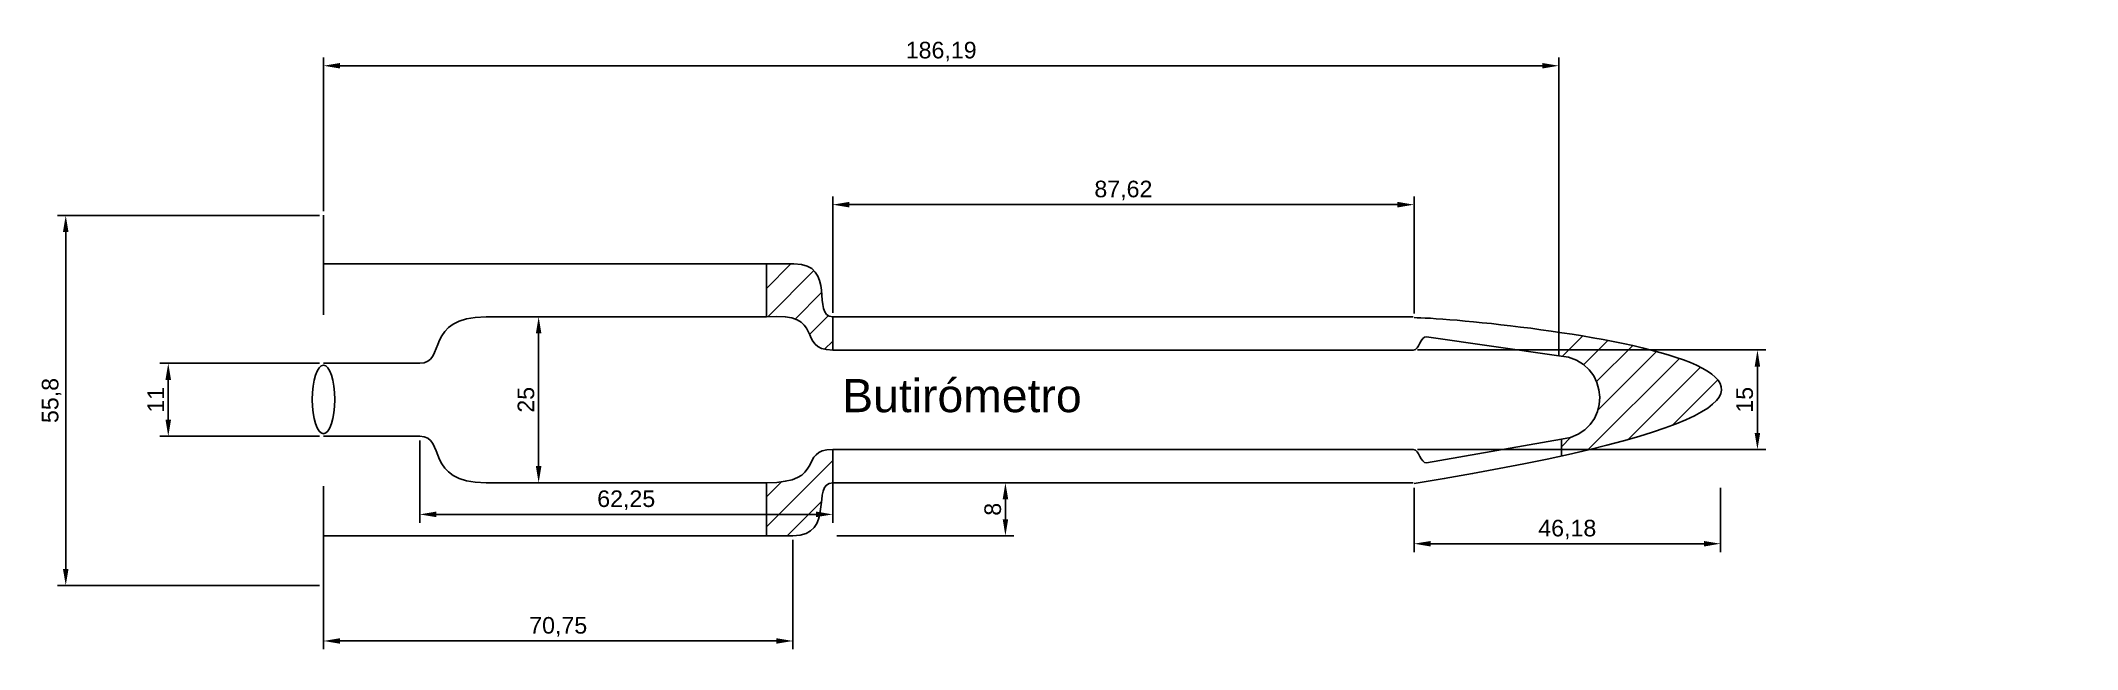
# Model space of a CAD drawing. Header units: millimetres. Extents: x 1946 to 2253, y 1934 to 2026.
import ezdxf

# ---------------------------------------------------------------- set-up
doc = ezdxf.new("R2010")
doc.units = ezdxf.units.MM
doc.layers.get('0').update_dxf_attribs({"color": 10})
doc.styles.get("Standard").update_dxf_attribs({"font": 'arial.ttf'})
doc.dimstyles.new('ISO-25', dxfattribs={"dimtxt": 2.5, "dimasz": 2.5, "dimexe": 1.25, "dimexo": 0.625, "dimtad": 1, "dimtxsty": 'Standard', "dimcen": 2.5, "dimadec": 0, "dimazin": 0, "dimtfac": 1, "dimtmove": 0, "dimatfit": 3, "dimfxl": 1, "dimarcsym": 0})

# ---------------------------------------------------------------- blocks, each defined once
blk = doc.blocks.new('*D4')
at = {"color": 0, "lineweight": -2, "transparency": 16777216}
for p, q in [((2066.46, 1959.19), (2093.11, 1959.19)), ((2091.86, 1956.69), (2091.86, 1953.69)), ((2066.46, 1951.19), (2093.11, 1951.19))]:
    blk.add_line(p, q, dxfattribs=at)
at = {"color": 0, "transparency": 16777216}
for points in [[(2091.45, 1956.69), (2092.28, 1956.69), (2091.86, 1959.19)], [(2091.45, 1953.69), (2092.28, 1953.69), (2091.86, 1951.19)]]:
    blk.add_solid(points, dxfattribs=at)
at = {"layer": 'Defpoints', "color": 0, "transparency": 16777216}
for p in [(2065.83, 1959.19), (2065.83, 1951.19), (2091.86, 1951.19)]:
    blk.add_point(p, dxfattribs=at)
at = {"color": 0, "transparency": 16777216, "insert": (2089.96, 1955.19), "char_height": 2.5, "attachment_point": 5, "rotation": 90}
blk.add_mtext('8', dxfattribs=at)
blk = doc.blocks.new('*D7')
at = {"color": 0, "lineweight": -2, "transparency": 16777216}
for p, q in [((1989.08, 1950.56), (1989.08, 1934.09)), ((2059.83, 1950.56), (2059.83, 1934.09)), ((1991.58, 1935.34), (2057.33, 1935.34))]:
    blk.add_line(p, q, dxfattribs=at)
at = {"color": 0, "transparency": 16777216}
for points in [[(1991.58, 1935.76), (1991.58, 1934.93), (1989.08, 1935.34)], [(2057.33, 1935.76), (2057.33, 1934.93), (2059.83, 1935.34)]]:
    blk.add_solid(points, dxfattribs=at)
at = {"layer": 'Defpoints', "color": 0, "transparency": 16777216}
for p in [(1989.08, 1951.19), (2059.83, 1951.19), (2059.83, 1935.34)]:
    blk.add_point(p, dxfattribs=at)
at = {"color": 0, "transparency": 16777216, "insert": (2024.46, 1937.47), "char_height": 2.5, "attachment_point": 5}
blk.add_mtext('70,75', dxfattribs=at)
blk = doc.blocks.new('*D9')
at = {"color": 0, "lineweight": -2, "transparency": 16777216}
for p, q in [((2003.58, 1965.56), (2003.58, 1953.17)), ((2065.83, 1963.56), (2065.83, 1953.17)), ((2006.08, 1954.42), (2063.33, 1954.42))]:
    blk.add_line(p, q, dxfattribs=at)
at = {"color": 0, "transparency": 16777216}
for points in [[(2006.08, 1954.84), (2006.08, 1954), (2003.58, 1954.42)], [(2063.33, 1954.84), (2063.33, 1954), (2065.83, 1954.42)]]:
    blk.add_solid(points, dxfattribs=at)
at = {"layer": 'Defpoints', "color": 0, "transparency": 16777216}
for p in [(2003.58, 1966.19), (2065.83, 1964.19), (2065.83, 1954.42)]:
    blk.add_point(p, dxfattribs=at)
at = {"color": 0, "transparency": 16777216, "insert": (2034.71, 1956.55), "char_height": 2.5, "attachment_point": 5}
blk.add_mtext('62,25', dxfattribs=at)
blk = doc.blocks.new('*D11')
at = {"color": 0, "lineweight": -2, "transparency": 16777216}
for p, q in [((2153.96, 1979.19), (2206.45, 1979.19)), ((2205.2, 1976.69), (2205.2, 1966.69)), ((2153.96, 1964.19), (2206.45, 1964.19))]:
    blk.add_line(p, q, dxfattribs=at)
at = {"color": 0, "transparency": 16777216}
for points in [[(2204.78, 1976.69), (2205.61, 1976.69), (2205.2, 1979.19)], [(2204.78, 1966.69), (2205.61, 1966.69), (2205.2, 1964.19)]]:
    blk.add_solid(points, dxfattribs=at)
at = {"layer": 'Defpoints', "color": 0, "transparency": 16777216}
for p in [(2153.33, 1979.19), (2153.33, 1964.19), (2205.2, 1964.19)]:
    blk.add_point(p, dxfattribs=at)
at = {"color": 0, "transparency": 16777216, "insert": (2203.29, 1971.69), "char_height": 2.5, "attachment_point": 5, "rotation": 90}
blk.add_mtext('15', dxfattribs=at)
blk = doc.blocks.new('*D13')
at = {"color": 0, "lineweight": -2, "transparency": 16777216}
for p, q in [((2014.21, 1984.19), (2022.76, 1984.19)), ((2021.51, 1981.69), (2021.51, 1961.69)), ((2014.21, 1959.19), (2022.76, 1959.19))]:
    blk.add_line(p, q, dxfattribs=at)
at = {"color": 0, "transparency": 16777216}
for points in [[(2021.09, 1981.69), (2021.93, 1981.69), (2021.51, 1984.19)], [(2021.09, 1961.69), (2021.93, 1961.69), (2021.51, 1959.19)]]:
    blk.add_solid(points, dxfattribs=at)
at = {"layer": 'Defpoints', "color": 0, "transparency": 16777216}
for p in [(2013.58, 1984.19), (2013.58, 1959.19), (2021.51, 1959.19)]:
    blk.add_point(p, dxfattribs=at)
at = {"color": 0, "transparency": 16777216, "insert": (2019.61, 1971.69), "char_height": 2.5, "attachment_point": 5, "rotation": 90}
blk.add_mtext('25', dxfattribs=at)
blk = doc.blocks.new('*D15')
at = {"color": 0, "lineweight": -2, "transparency": 16777216}
for p, q in [((2153.45, 1958.44), (2153.45, 1948.75)), ((2199.63, 1958.44), (2199.63, 1948.75)), ((2155.95, 1950), (2197.13, 1950))]:
    blk.add_line(p, q, dxfattribs=at)
at = {"color": 0, "transparency": 16777216}
for points in [[(2155.95, 1950.41), (2155.95, 1949.58), (2153.45, 1950)], [(2197.13, 1950.41), (2197.13, 1949.58), (2199.63, 1950)]]:
    blk.add_solid(points, dxfattribs=at)
at = {"layer": 'Defpoints', "color": 0, "transparency": 16777216}
for p in [(2153.45, 1959.07), (2199.63, 1959.07), (2199.63, 1950)]:
    blk.add_point(p, dxfattribs=at)
at = {"color": 0, "transparency": 16777216, "insert": (2176.54, 1952.12), "char_height": 2.5, "attachment_point": 5}
blk.add_mtext('46,18', dxfattribs=at)
blk = doc.blocks.new('*D16')
at = {"color": 0, "lineweight": -2, "transparency": 16777216}
for p, q in [((1989.08, 2000.11), (1989.08, 2023.27)), ((2175.27, 1978.96), (2175.27, 2023.27)), ((1991.58, 2022.02), (2172.77, 2022.02))]:
    blk.add_line(p, q, dxfattribs=at)
at = {"color": 0, "transparency": 16777216}
for points in [[(1991.58, 2022.44), (1991.58, 2021.61), (1989.08, 2022.02)], [(2172.77, 2022.44), (2172.77, 2021.61), (2175.27, 2022.02)]]:
    blk.add_solid(points, dxfattribs=at)
at = {"layer": 'Defpoints', "color": 0, "transparency": 16777216}
for p in [(2175.27, 2022.02), (1989.08, 1999.48), (2175.27, 1978.33)]:
    blk.add_point(p, dxfattribs=at)
at = {"color": 0, "transparency": 16777216, "insert": (2082.18, 2024.15), "char_height": 2.5, "attachment_point": 5}
blk.add_mtext('186,19', dxfattribs=at)
blk = doc.blocks.new('*D17')
at = {"color": 0, "lineweight": -2, "transparency": 16777216}
for p, q in [((2065.83, 1984.81), (2065.83, 2002.34)), ((2153.45, 1984.69), (2153.45, 2002.34)), ((2068.33, 2001.09), (2150.95, 2001.09))]:
    blk.add_line(p, q, dxfattribs=at)
at = {"color": 0, "transparency": 16777216}
for points in [[(2068.33, 2001.51), (2068.33, 2000.67), (2065.83, 2001.09)], [(2150.95, 2001.51), (2150.95, 2000.67), (2153.45, 2001.09)]]:
    blk.add_solid(points, dxfattribs=at)
at = {"layer": 'Defpoints', "color": 0, "transparency": 16777216}
for p in [(2153.45, 2001.09), (2065.83, 1984.19), (2153.45, 1984.07)]:
    blk.add_point(p, dxfattribs=at)
at = {"color": 0, "transparency": 16777216, "insert": (2109.64, 2003.22), "char_height": 2.5, "attachment_point": 5}
blk.add_mtext('87,62', dxfattribs=at)
blk = doc.blocks.new('*D18')
at = {"color": 0, "lineweight": -2, "transparency": 16777216}
for p, q in [((1988.46, 1977.19), (1964.44, 1977.19)), ((1965.69, 1974.69), (1965.69, 1968.69)), ((1988.46, 1966.19), (1964.44, 1966.19))]:
    blk.add_line(p, q, dxfattribs=at)
at = {"color": 0, "transparency": 16777216}
for points in [[(1965.27, 1974.69), (1966.11, 1974.69), (1965.69, 1977.19)], [(1965.27, 1968.69), (1966.11, 1968.69), (1965.69, 1966.19)]]:
    blk.add_solid(points, dxfattribs=at)
at = {"layer": 'Defpoints', "color": 0, "transparency": 16777216}
for p in [(1989.08, 1977.19), (1965.69, 1966.19), (1989.08, 1966.19)]:
    blk.add_point(p, dxfattribs=at)
at = {"color": 0, "transparency": 16777216, "insert": (1963.81, 1971.69), "char_height": 2.5, "attachment_point": 5, "rotation": 90}
blk.add_mtext('11', dxfattribs=at)
blk = doc.blocks.new('*D20')
at = {"color": 0, "lineweight": -2, "transparency": 16777216}
for p, q in [((1988.46, 1999.48), (1948.99, 1999.48)), ((1950.24, 1996.98), (1950.24, 1946.19)), ((1988.46, 1943.69), (1948.99, 1943.69))]:
    blk.add_line(p, q, dxfattribs=at)
at = {"color": 0, "transparency": 16777216}
for points in [[(1949.82, 1996.98), (1950.65, 1996.98), (1950.24, 1999.48)], [(1949.82, 1946.19), (1950.65, 1946.19), (1950.24, 1943.69)]]:
    blk.add_solid(points, dxfattribs=at)
at = {"layer": 'Defpoints', "color": 0, "transparency": 16777216}
for p in [(1989.08, 1999.48), (1950.24, 1943.69), (1989.08, 1943.69)]:
    blk.add_point(p, dxfattribs=at)
at = {"color": 0, "transparency": 16777216, "insert": (1948.11, 1971.58), "char_height": 2.5, "attachment_point": 5, "rotation": 90}
blk.add_mtext('55,8', dxfattribs=at)

msp = doc.modelspace()

# ---------------------------------------------------------------- hatches: boundary and pattern name
at = {"true_color": 0x000000}
h = msp.add_hatch(dxfattribs=at)
h.set_pattern_fill('ANSI31', color=18)
edge = h.paths.add_edge_path()
edge.add_spline(control_points=[(2055.832, 1984.186), (2065.052, 1984.977), (2060.144, 1979.186), (2065.832, 1979.186)], knot_values=[0, 0, 0, 0, 11.1803399, 11.1803399, 11.1803399, 11.1803399], degree=3, periodic=0)
edge.add_line((2065.832, 1979.186), (2065.832, 1984.186))
edge.add_spline(control_points=[(2065.832, 1984.186), (2062.531, 1984.186), (2066.538, 1992.186), (2059.995, 1992.186)], knot_values=[0, 0, 0, 0, 9.9028513, 9.9028513, 9.9028513, 9.9028513], degree=3, periodic=0)
edge.add_line((2059.995, 1992.186), (2055.832, 1992.186))
edge.add_line((2055.832, 1992.186), (2055.832, 1984.186))
h = msp.add_hatch(dxfattribs=at)
h.set_pattern_fill('ANSI31', color=18)
edge = h.paths.add_edge_path()
edge.add_spline(control_points=[(2175.657, 1963.219), (2217.893, 1972.49), (2196.034, 1978.782), (2175.272, 1981.867)], knot_values=[7.314844, 7.314844, 7.314844, 7.314844, 22.7901112, 22.7901112, 22.7901112, 22.7901112], degree=3, periodic=0)
edge.add_line((2175.272, 1981.867), (2175.272, 1978.331))
edge.add_spline(control_points=[(2175.272, 1978.331), (2183.414, 1977.737), (2183.414, 1966.501), (2175.657, 1965.773)], knot_values=[0, 0, 0, 0, 12.5639549, 12.5639549, 12.5639549, 12.5639549], degree=3, periodic=0)
edge.add_line((2175.657, 1965.773), (2175.657, 1963.219))
h = msp.add_hatch(dxfattribs=at)
h.set_pattern_fill('ANSI31', color=18)
edge = h.paths.add_edge_path()
edge.add_spline(control_points=[(2059.832, 1951.186), (2066.299, 1951.186), (2062.499, 1959.186), (2065.832, 1959.186)], knot_values=[0, 0, 0, 0, 10, 10, 10, 10], degree=3, periodic=0)
edge.add_line((2065.832, 1959.186), (2065.832, 1964.186))
edge.add_spline(control_points=[(2065.832, 1964.186), (2060.509, 1964.186), (2065.036, 1959.186), (2055.832, 1959.186)], knot_values=[0, 0, 0, 0, 11.1803399, 11.1803399, 11.1803399, 11.1803399], degree=3, periodic=0)
edge.add_line((2055.832, 1959.186), (2055.832, 1951.186))
edge.add_line((2055.832, 1951.186), (2059.832, 1951.186))

# ---------------------------------------------------------------- linework, layer by layer
at = {"color": 240, "true_color": 0xed1f24}
for p, q in [((1989.082, 1999.483), (1989.082, 1984.483)), ((1989.082, 1992.186), (2059.995, 1992.186)), ((2065.832, 1984.186), (2153.332, 1984.186)), ((1989.082, 1943.686), (1989.082, 1958.686)), ((2153.332, 1959.186), (2065.832, 1959.186)), ((2059.832, 1951.186), (1989.082, 1951.186))]:
    msp.add_line(p, q, dxfattribs=at)
at = {"color": 18, "true_color": 0x000000}
for p, q in [((2055.832, 1984.186), (2055.832, 1992.186)), ((2065.832, 1984.186), (2065.832, 1979.186)), ((2175.272, 1981.867), (2175.272, 1978.331)), ((2175.657, 1965.773), (2175.657, 1963.219)), ((2065.832, 1964.186), (2065.832, 1959.186)), ((2055.832, 1959.186), (2055.832, 1951.186))]:
    msp.add_line(p, q, dxfattribs=at)
at = {"color": 152, "true_color": 0x2776bb}
for p, q in [((2013.582, 1984.186), (2055.832, 1984.186)), ((1989.082, 1977.186), (2003.582, 1977.186)), ((2065.832, 1979.186), (2153.332, 1979.186)), ((1989.082, 1966.186), (2003.582, 1966.186)), ((2065.832, 1964.186), (2153.332, 1964.186)), ((2013.582, 1959.186), (2055.832, 1959.186))]:
    msp.add_line(p, q, dxfattribs=at)
at = {"color": 30, "true_color": 0xf8991e}
for p, q in [((2155.332, 1981.186), (2175.272, 1978.331)), ((2155.332, 1962.186), (2175.657, 1965.773))]:
    msp.add_line(p, q, dxfattribs=at)
at = {"color": 152, "true_color": 0x2776bb}
msp.add_ellipse((1989.082, 1971.739), major_axis=(0, -5.161), ratio=0.3295632, dxfattribs=at)
at = {"color": 240, "true_color": 0xed1f24}
for points in [[(2059.995, 1992.186), (2066.538, 1992.186), (2062.531, 1984.186), (2065.832, 1984.186)], [(2153.452, 1984.065), (2161.786, 1984.065), (2253.403, 1975.41), (2153.452, 1959.065)], [(2059.832, 1951.186), (2066.299, 1951.186), (2062.499, 1959.186), (2065.832, 1959.186)]]:
    msp.add_open_spline(points, degree=3, dxfattribs=at)
at = {"color": 152, "true_color": 0x2776bb}
for points in [[(2003.582, 1977.186), (2007.651, 1977.186), (2004.186, 1984.186), (2013.582, 1984.186)], [(2055.832, 1984.186), (2065.052, 1984.977), (2060.144, 1979.186), (2065.832, 1979.186)], [(2003.582, 1966.186), (2007.651, 1966.186), (2004.186, 1959.186), (2013.582, 1959.186)], [(2055.832, 1959.186), (2065.036, 1959.186), (2060.509, 1964.186), (2065.832, 1964.186)]]:
    msp.add_open_spline(points, degree=3, dxfattribs=at)
at = {"color": 30, "true_color": 0xf26722}
for points in [[(2153.332, 1979.186), (2154.275, 1979.186), (2154.392, 1981.263), (2155.332, 1981.186)], [(2175.272, 1978.331), (2183.414, 1977.737), (2183.414, 1966.501), (2175.657, 1965.773)], [(2153.332, 1964.186), (2154.275, 1964.186), (2154.392, 1962.108), (2155.332, 1962.186)]]:
    msp.add_open_spline(points, degree=3, dxfattribs=at)

# ---------------------------------------------------------------- texts
at = {"color": 18, "true_color": 0x000000}
msp.add_text('Butirómetro', height=5, dxfattribs=at).set_placement((2067.257, 1969.818))

# ---------------------------------------------------------------- dimensions: what is measured, and where the dimension line sits
dim = msp.add_linear_dim(base=(2175.272, 2022.024), p1=(1989.082, 1999.483), p2=(2175.272, 1978.331), dimstyle='ISO-25', dxfattribs=at)
dim.commit()
dim.dimension.update_dxf_attribs({"geometry": '*D16', "text_midpoint": (2082.177, 2022.024), "dimtype": 160})
for base, p1, p2, picture, middle in [((2153.452, 2001.09), (2065.832, 1984.186), (2153.452, 1984.065), '*D17', (2109.642, 2003.217)), ((2065.832, 1954.421), (2003.582, 1966.186), (2065.832, 1964.186), '*D9', (2034.707, 1956.548)), ((2199.634, 1949.995), (2153.452, 1959.065), (2199.634, 1959.065), '*D15', (2176.543, 1952.122)), ((2059.832, 1935.345), (1989.082, 1951.186), (2059.832, 1951.186), '*D7', (2024.457, 1937.472))]:
    dim = msp.add_linear_dim(base=base, p1=p1, p2=p2, dimstyle='ISO-25', dxfattribs=at)
    dim.commit()
    dim.dimension.update_dxf_attribs({"geometry": picture, "text_midpoint": middle})
at = {"color": 240, "true_color": 0xed1f24}
dim = msp.add_linear_dim(base=(1950.237, 1943.686), p1=(1989.082, 1999.483), p2=(1989.082, 1943.686), angle=90, dimstyle='ISO-25', dxfattribs=at)
dim.commit()
dim.dimension.update_dxf_attribs({"geometry": '*D20', "text_midpoint": (1948.109, 1971.584)})
at = {"color": 152, "true_color": 0x2776bb}
for base, p1, p2, picture, middle in [((2021.508, 1959.186), (2013.582, 1984.186), (2013.582, 1959.186), '*D13', (2019.607, 1971.686)), ((1965.691, 1966.186), (1989.082, 1977.186), (1989.082, 1966.186), '*D18', (1963.811, 1971.686)), ((2091.862, 1951.186), (2065.832, 1959.186), (2065.832, 1951.186), '*D4', (2089.961, 1955.186))]:
    dim = msp.add_linear_dim(base=base, p1=p1, p2=p2, angle=90, dimstyle='ISO-25', dxfattribs=at)
    dim.commit()
    dim.dimension.update_dxf_attribs({"geometry": picture, "text_midpoint": middle})
at = {"color": 18, "true_color": 0x000000}
dim = msp.add_linear_dim(base=(2205.196, 1964.186), p1=(2153.332, 1979.186), p2=(2153.332, 1964.186), angle=90, dimstyle='ISO-25', dxfattribs=at)
dim.commit()
dim.dimension.update_dxf_attribs({"geometry": '*D11', "text_midpoint": (2203.295, 1971.686)})

doc.saveas('drawing.dxf')
